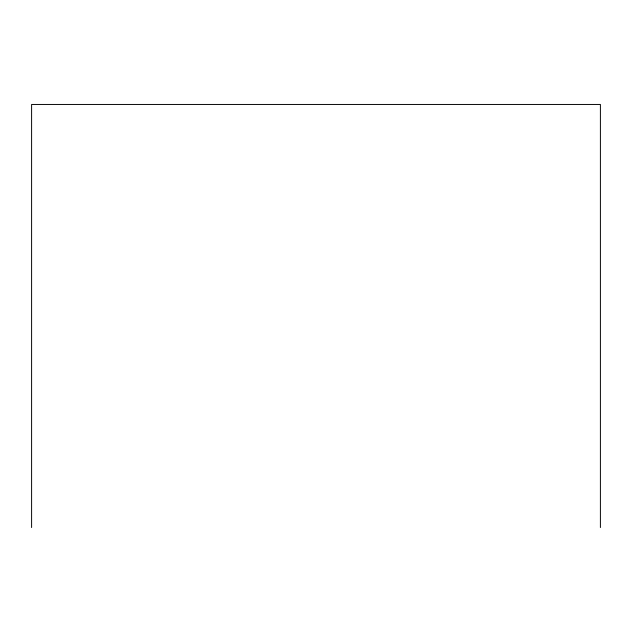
<?xml version="1.0" encoding="UTF-8"?>
<svg xmlns="http://www.w3.org/2000/svg" width="632" height="632" viewBox="0 0 632 632"><rect width="100%" height="100%" fill="white"/><g stroke="black" fill="none" stroke-linecap="round" stroke-linejoin="round"><path stroke-width="0.95" d="M600.4 527.546L600.4 104.454L31.6 104.454L31.6 527.546"/></g></svg>
